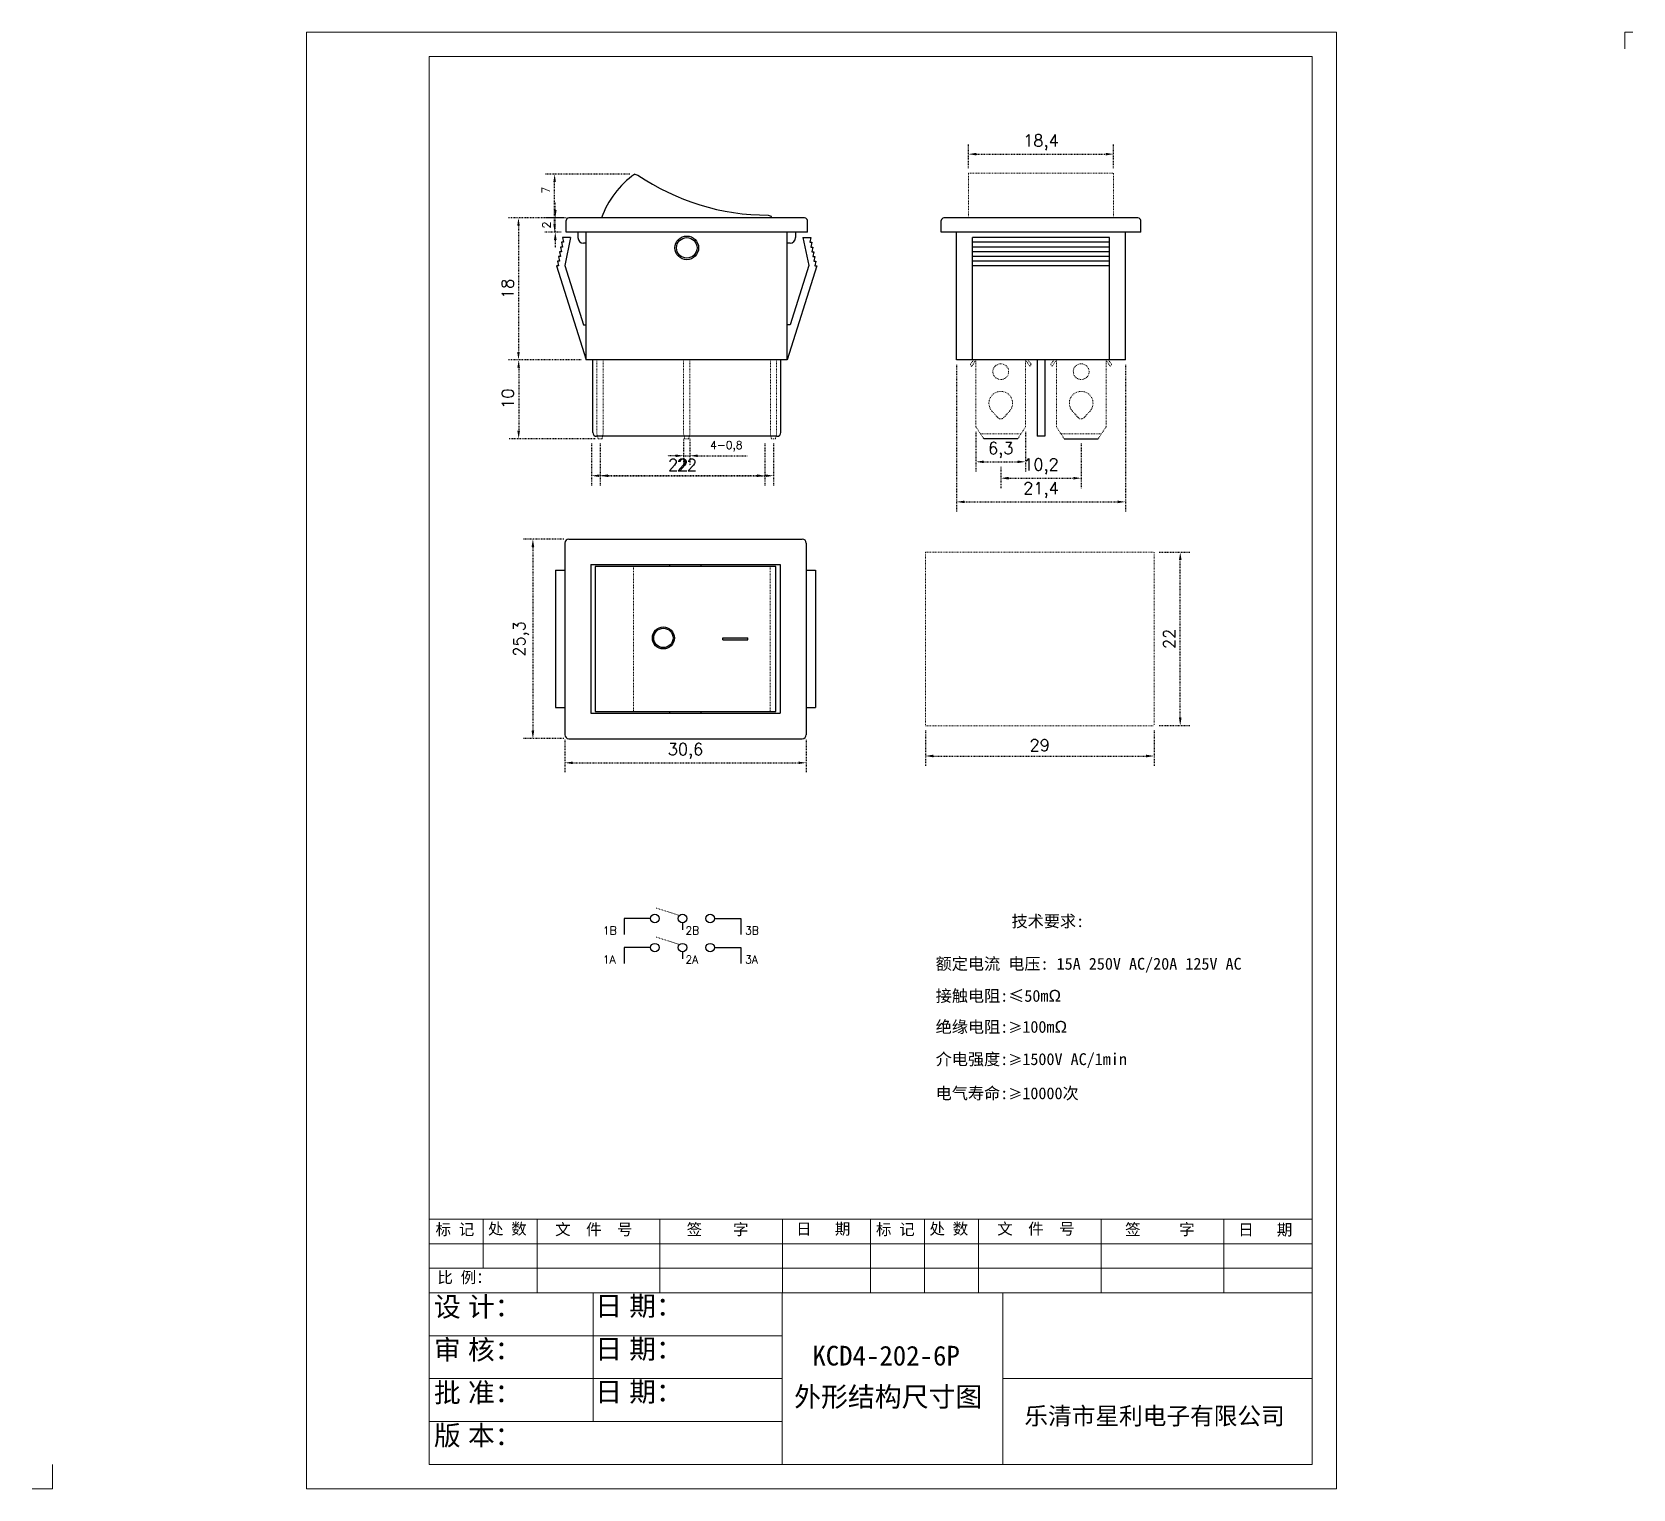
# Model space of a CAD drawing. Header units: millimetres. Extents: x 607 to 1596, y 351 to 796.
# Drawn here: x 1100.8 to 1303.8, y 611.4 to 796.2 of the extents above; entities that cross this region are included whole.
import ezdxf

# ---------------------------------------------------------------- set-up
doc = ezdxf.new("R2010")
doc.units = ezdxf.units.MM
doc.header["$LTSCALE"] = 0.001
doc.linetypes.add('ACAD_ISO07W100', pattern=[3, 0, -3])
doc.styles.get("Standard").update_dxf_attribs({"font": 'txt', "bigfont": 'gbcbig.shx'})
doc.dimstyles.new('ISO-25', dxfattribs={"dimtxt": 2.5, "dimasz": 2.5, "dimexe": 1.25, "dimexo": 0.625, "dimtad": 1, "dimtxsty": 'Standard', "dimcen": 2.5, "dimadec": 0, "dimazin": 0, "dimtfac": 1, "dimtmove": 0, "dimatfit": 3, "dimfxl": 0, "dimarcsym": 0})

# ---------------------------------------------------------------- blocks, each defined once
blk = doc.blocks.new('*D34')
at = {"color": 0, "linetype": 'ACAD_ISO07W100', "lineweight": -2, "ltscale": 0.13}
for p, q in [((1214.08, 707.58), (1214.08, 703.11)), ((1243.08, 707.58), (1243.08, 703.11)), ((1215.08, 704.36), (1242.08, 704.36))]:
    blk.add_line(p, q, dxfattribs=at)
at = {"color": 0, "linetype": 'ACAD_ISO07W100', "lineweight": 13, "ltscale": 0.13}
for points in [[(1215.08, 704.53), (1215.08, 704.19), (1214.08, 704.36)], [(1242.08, 704.53), (1242.08, 704.19), (1243.08, 704.36)]]:
    blk.add_solid(points, dxfattribs=at)
at = {"layer": 'Defpoints', "color": 0, "linetype": 'ACAD_ISO07W100', "lineweight": 13, "ltscale": 0.13}
for p in [(1214.08, 708.21), (1243.08, 708.21), (1243.08, 704.36)]:
    blk.add_point(p, dxfattribs=at)
at = {"color": 0, "linetype": 'ACAD_ISO07W100', "lineweight": 13, "ltscale": 0.13, "insert": (1228.58, 705.74), "char_height": 1.5, "attachment_point": 5}
blk.add_mtext('29', dxfattribs=at)
blk = doc.blocks.new('*D35')
at = {"color": 0, "linetype": 'ACAD_ISO07W100', "lineweight": -2, "ltscale": 0.13}
for p, q in [((1243.71, 730.21), (1247.65, 730.21)), ((1246.4, 709.21), (1246.4, 729.21)), ((1243.71, 708.21), (1247.65, 708.21))]:
    blk.add_line(p, q, dxfattribs=at)
at = {"color": 0, "linetype": 'ACAD_ISO07W100', "lineweight": 13, "ltscale": 0.13}
for points in [[(1246.24, 729.21), (1246.57, 729.21), (1246.4, 730.21)], [(1246.24, 709.21), (1246.57, 709.21), (1246.4, 708.21)]]:
    blk.add_solid(points, dxfattribs=at)
at = {"layer": 'Defpoints', "color": 0, "linetype": 'ACAD_ISO07W100', "lineweight": 13, "ltscale": 0.13}
for p in [(1243.08, 730.21), (1246.4, 730.21), (1243.08, 708.21)]:
    blk.add_point(p, dxfattribs=at)
at = {"color": 0, "linetype": 'ACAD_ISO07W100', "lineweight": 13, "ltscale": 0.13, "insert": (1245.03, 719.21), "char_height": 1.5, "attachment_point": 5, "rotation": 90}
blk.add_mtext('22', dxfattribs=at)
blk = doc.blocks.new('*D36')
at = {"color": 0, "linetype": 'ACAD_ISO07W100', "lineweight": -2, "ltscale": 0.13}
for p, q in [((1168.23, 731.86), (1163.05, 731.86)), ((1164.3, 730.86), (1164.3, 707.56)), ((1168.23, 706.56), (1163.05, 706.56))]:
    blk.add_line(p, q, dxfattribs=at)
at = {"color": 0, "linetype": 'ACAD_ISO07W100', "lineweight": 13, "ltscale": 0.13}
for points in [[(1164.13, 730.86), (1164.47, 730.86), (1164.3, 731.86)], [(1164.13, 707.56), (1164.47, 707.56), (1164.3, 706.56)]]:
    blk.add_solid(points, dxfattribs=at)
at = {"layer": 'Defpoints', "color": 0, "linetype": 'ACAD_ISO07W100', "lineweight": 13, "ltscale": 0.13}
for p in [(1168.86, 731.86), (1164.3, 706.56), (1168.86, 706.56)]:
    blk.add_point(p, dxfattribs=at)
at = {"color": 0, "linetype": 'ACAD_ISO07W100', "lineweight": 13, "ltscale": 0.13, "insert": (1162.8, 719.21), "char_height": 1.5, "attachment_point": 5, "rotation": 90}
blk.add_mtext('25,3', dxfattribs=at)
blk = doc.blocks.new('*D37')
at = {"color": 0, "linetype": 'ACAD_ISO07W100', "lineweight": -2, "ltscale": 0.13}
for p, q in [((1168.36, 706.43), (1168.36, 702.25)), ((1198.96, 706.43), (1198.96, 702.25)), ((1169.36, 703.5), (1197.96, 703.5))]:
    blk.add_line(p, q, dxfattribs=at)
at = {"color": 0, "linetype": 'ACAD_ISO07W100', "lineweight": 13, "ltscale": 0.13}
for points in [[(1169.36, 703.66), (1169.36, 703.33), (1168.36, 703.5)], [(1197.96, 703.66), (1197.96, 703.33), (1198.96, 703.5)]]:
    blk.add_solid(points, dxfattribs=at)
at = {"layer": 'Defpoints', "color": 0, "linetype": 'ACAD_ISO07W100', "lineweight": 13, "ltscale": 0.13}
for p in [(1168.36, 707.06), (1198.96, 707.06), (1198.96, 703.5)]:
    blk.add_point(p, dxfattribs=at)
at = {"color": 0, "linetype": 'ACAD_ISO07W100', "lineweight": 13, "ltscale": 0.13, "insert": (1183.66, 705), "char_height": 1.5, "attachment_point": 5}
blk.add_mtext('30,6', dxfattribs=at)
blk = doc.blocks.new('*D38')
at = {"color": 0, "linetype": 'ACAD_ISO07W100', "lineweight": -2, "ltscale": 0.13}
for p, q in [((1168.24, 772.6), (1161.22, 772.6)), ((1162.47, 771.6), (1162.47, 755.6)), ((1170.44, 754.6), (1161.22, 754.6))]:
    blk.add_line(p, q, dxfattribs=at)
at = {"color": 0, "linetype": 'ACAD_ISO07W100', "lineweight": 13, "ltscale": 0.13}
for points in [[(1162.31, 771.6), (1162.64, 771.6), (1162.47, 772.6)], [(1162.31, 755.6), (1162.64, 755.6), (1162.47, 754.6)]]:
    blk.add_solid(points, dxfattribs=at)
at = {"layer": 'Defpoints', "color": 0, "linetype": 'ACAD_ISO07W100', "lineweight": 13, "ltscale": 0.13}
for p in [(1168.87, 772.6), (1162.47, 754.6), (1171.07, 754.6)]:
    blk.add_point(p, dxfattribs=at)
at = {"color": 0, "linetype": 'ACAD_ISO07W100', "lineweight": 13, "ltscale": 0.13, "insert": (1161.1, 763.6), "char_height": 1.5, "attachment_point": 5, "rotation": 90}
blk.add_mtext('18', dxfattribs=at)
blk = doc.blocks.new('*D39')
at = {"color": 0, "linetype": 'ACAD_ISO07W100', "lineweight": -2, "ltscale": 0.13}
for p, q in [((1170.44, 754.6), (1161.25, 754.6)), ((1162.5, 753.6), (1162.5, 745.6)), ((1172.19, 744.6), (1161.25, 744.6))]:
    blk.add_line(p, q, dxfattribs=at)
at = {"color": 0, "linetype": 'ACAD_ISO07W100', "lineweight": 13, "ltscale": 0.13}
for points in [[(1162.33, 753.6), (1162.66, 753.6), (1162.5, 754.6)], [(1162.33, 745.6), (1162.66, 745.6), (1162.5, 744.6)]]:
    blk.add_solid(points, dxfattribs=at)
at = {"layer": 'Defpoints', "color": 0, "linetype": 'ACAD_ISO07W100', "lineweight": 13, "ltscale": 0.13}
for p in [(1171.07, 754.6), (1162.5, 744.6), (1172.82, 744.6)]:
    blk.add_point(p, dxfattribs=at)
at = {"color": 0, "linetype": 'ACAD_ISO07W100', "lineweight": 13, "ltscale": 0.13, "insert": (1161.12, 749.68), "char_height": 1.5, "attachment_point": 5, "rotation": 90}
blk.add_mtext('10', dxfattribs=at)
blk = doc.blocks.new('*D40')
at = {"color": 0, "linetype": 'ACAD_ISO07W100', "lineweight": -2, "ltscale": 0.13}
for p, q in [((1167.14, 773.6), (1167.14, 774.6)), ((1168.52, 772.6), (1165.89, 772.6)), ((1167.14, 770.8), (1167.14, 772.6)), ((1167.89, 770.8), (1165.89, 770.8)), ((1167.14, 769.8), (1167.14, 768.8))]:
    blk.add_line(p, q, dxfattribs=at)
at = {"color": 0, "linetype": 'ACAD_ISO07W100', "lineweight": 13, "ltscale": 0.13}
for points in [[(1166.97, 773.6), (1167.31, 773.6), (1167.14, 772.6)], [(1166.97, 769.8), (1167.31, 769.8), (1167.14, 770.8)]]:
    blk.add_solid(points, dxfattribs=at)
at = {"layer": 'Defpoints', "color": 0, "linetype": 'ACAD_ISO07W100', "lineweight": 13, "ltscale": 0.13}
for p in [(1167.14, 772.6), (1169.15, 772.6), (1168.52, 770.8)]:
    blk.add_point(p, dxfattribs=at)
at = {"color": 0, "linetype": 'ACAD_ISO07W100', "lineweight": 13, "ltscale": 0.13, "insert": (1166.02, 771.7), "char_height": 1.5, "attachment_point": 5, "rotation": 90}
blk.add_mtext('{\\H0.66667x;2}', dxfattribs=at)
blk = doc.blocks.new('*D41')
at = {"color": 0, "linetype": 'ACAD_ISO07W100', "lineweight": -2, "ltscale": 0.13}
for p, q in [((1176.59, 778.15), (1165.81, 778.15)), ((1167.06, 771.8), (1167.06, 777.15)), ((1167.89, 770.8), (1165.81, 770.8))]:
    blk.add_line(p, q, dxfattribs=at)
at = {"color": 0, "linetype": 'ACAD_ISO07W100', "lineweight": 13, "ltscale": 0.13}
for points in [[(1166.89, 777.15), (1167.22, 777.15), (1167.06, 778.15)], [(1166.89, 771.8), (1167.22, 771.8), (1167.06, 770.8)]]:
    blk.add_solid(points, dxfattribs=at)
at = {"layer": 'Defpoints', "color": 0, "linetype": 'ACAD_ISO07W100', "lineweight": 13, "ltscale": 0.13}
for p in [(1167.06, 778.15), (1177.21, 778.15), (1168.52, 770.8)]:
    blk.add_point(p, dxfattribs=at)
at = {"color": 0, "linetype": 'ACAD_ISO07W100', "lineweight": 13, "ltscale": 0.13, "insert": (1165.93, 776.1), "char_height": 1.5, "attachment_point": 5, "rotation": 90}
blk.add_mtext('{\\H0.66667x;7}', dxfattribs=at)
blk = doc.blocks.new('*D42')
at = {"color": 0, "linetype": 'ACAD_ISO07W100', "lineweight": -2, "ltscale": 0.13}
for p, q in [((1172.82, 743.98), (1172.82, 738.65)), ((1194.82, 743.98), (1194.82, 738.65)), ((1173.82, 739.9), (1193.82, 739.9))]:
    blk.add_line(p, q, dxfattribs=at)
at = {"color": 0, "linetype": 'ACAD_ISO07W100', "lineweight": 13, "ltscale": 0.13}
for points in [[(1173.82, 740.07), (1173.82, 739.74), (1172.82, 739.9)], [(1193.82, 740.07), (1193.82, 739.74), (1194.82, 739.9)]]:
    blk.add_solid(points, dxfattribs=at)
at = {"layer": 'Defpoints', "color": 0, "linetype": 'ACAD_ISO07W100', "lineweight": 13, "ltscale": 0.13}
for p in [(1172.82, 744.6), (1194.82, 744.6), (1194.82, 739.9)]:
    blk.add_point(p, dxfattribs=at)
at = {"color": 0, "linetype": 'ACAD_ISO07W100', "lineweight": 13, "ltscale": 0.13, "insert": (1183.82, 741.28), "char_height": 1.5, "attachment_point": 5}
blk.add_mtext('22', dxfattribs=at)
blk = doc.blocks.new('*D43')
at = {"color": 0, "linetype": 'ACAD_ISO07W100', "lineweight": -2, "ltscale": 0.13}
for p, q in [((1183.42, 744.58), (1183.42, 741.18)), ((1184.22, 744.58), (1184.22, 741.18)), ((1182.42, 742.43), (1181.42, 742.43)), ((1183.42, 742.43), (1184.22, 742.43)), ((1185.22, 742.43), (1191.47, 742.43))]:
    blk.add_line(p, q, dxfattribs=at)
at = {"color": 0, "linetype": 'ACAD_ISO07W100', "lineweight": 13, "ltscale": 0.13}
for points in [[(1182.42, 742.6), (1182.42, 742.27), (1183.42, 742.43)], [(1185.22, 742.6), (1185.22, 742.27), (1184.22, 742.43)]]:
    blk.add_solid(points, dxfattribs=at)
at = {"layer": 'Defpoints', "color": 0, "linetype": 'ACAD_ISO07W100', "lineweight": 13, "ltscale": 0.13}
for p in [(1183.42, 745.2), (1184.22, 745.2), (1184.22, 742.43)]:
    blk.add_point(p, dxfattribs=at)
at = {"color": 0, "linetype": 'ACAD_ISO07W100', "lineweight": 13, "ltscale": 0.13, "insert": (1188.84, 743.64), "char_height": 1.5, "attachment_point": 5}
blk.add_mtext('{\\H0.66667x;4-0,8}', dxfattribs=at)
blk = doc.blocks.new('*D30')
at = {"color": 0, "linetype": 'ACAD_ISO07W100', "lineweight": -2, "ltscale": 0.13}
for p, q in [((1219.54, 778.91), (1219.54, 781.93)), ((1237.94, 778.91), (1237.94, 781.93)), ((1220.54, 780.68), (1236.94, 780.68))]:
    blk.add_line(p, q, dxfattribs=at)
at = {"color": 0, "linetype": 'ACAD_ISO07W100', "lineweight": 13, "ltscale": 0.13}
for points in [[(1220.54, 780.85), (1220.54, 780.52), (1219.54, 780.68)], [(1236.94, 780.85), (1236.94, 780.52), (1237.94, 780.68)]]:
    blk.add_solid(points, dxfattribs=at)
at = {"layer": 'Defpoints', "color": 0, "linetype": 'ACAD_ISO07W100', "lineweight": 13, "ltscale": 0.13}
for p in [(1237.94, 780.68), (1219.54, 778.29), (1237.94, 778.29)]:
    blk.add_point(p, dxfattribs=at)
at = {"color": 0, "linetype": 'ACAD_ISO07W100', "lineweight": 13, "ltscale": 0.13, "insert": (1228.74, 782.18), "char_height": 1.5, "attachment_point": 5}
blk.add_mtext('18,4', dxfattribs=at)
blk = doc.blocks.new('*D31')
at = {"color": 0, "linetype": 'ACAD_ISO07W100', "lineweight": -2, "ltscale": 0.13}
for p, q in [((1220.49, 745.48), (1220.49, 740.42)), ((1226.79, 745.48), (1226.79, 740.42)), ((1221.49, 741.67), (1225.79, 741.67))]:
    blk.add_line(p, q, dxfattribs=at)
at = {"color": 0, "linetype": 'ACAD_ISO07W100', "lineweight": 13, "ltscale": 0.13}
for points in [[(1221.49, 741.83), (1221.49, 741.5), (1220.49, 741.67)], [(1225.79, 741.83), (1225.79, 741.5), (1226.79, 741.67)]]:
    blk.add_solid(points, dxfattribs=at)
at = {"layer": 'Defpoints', "color": 0, "linetype": 'ACAD_ISO07W100', "lineweight": 13, "ltscale": 0.13}
for p in [(1220.49, 746.1), (1226.79, 746.1), (1226.79, 741.67)]:
    blk.add_point(p, dxfattribs=at)
at = {"color": 0, "linetype": 'ACAD_ISO07W100', "lineweight": 13, "ltscale": 0.13, "insert": (1223.64, 743.17), "char_height": 1.5, "attachment_point": 5}
blk.add_mtext('6,3', dxfattribs=at)
blk = doc.blocks.new('*D32')
at = {"color": 0, "linetype": 'ACAD_ISO07W100', "lineweight": -2, "ltscale": 0.13}
for p, q in [((1233.84, 743.98), (1233.84, 738.34)), ((1223.64, 741.04), (1223.64, 738.34)), ((1224.64, 739.59), (1232.84, 739.59))]:
    blk.add_line(p, q, dxfattribs=at)
at = {"color": 0, "linetype": 'ACAD_ISO07W100', "lineweight": 13, "ltscale": 0.13}
for points in [[(1224.64, 739.76), (1224.64, 739.42), (1223.64, 739.59)], [(1232.84, 739.76), (1232.84, 739.42), (1233.84, 739.59)]]:
    blk.add_solid(points, dxfattribs=at)
at = {"layer": 'Defpoints', "color": 0, "linetype": 'ACAD_ISO07W100', "lineweight": 13, "ltscale": 0.13}
for p in [(1233.84, 744.6), (1223.64, 741.67), (1233.84, 739.59)]:
    blk.add_point(p, dxfattribs=at)
at = {"color": 0, "linetype": 'ACAD_ISO07W100', "lineweight": 13, "ltscale": 0.13, "insert": (1228.74, 741.09), "char_height": 1.5, "attachment_point": 5}
blk.add_mtext('10,2', dxfattribs=at)
blk = doc.blocks.new('*D33')
at = {"color": 0, "linetype": 'ACAD_ISO07W100', "lineweight": -2, "ltscale": 0.13}
for p, q in [((1218.04, 753.98), (1218.04, 735.34)), ((1239.44, 753.98), (1239.44, 735.34)), ((1219.04, 736.59), (1238.44, 736.59))]:
    blk.add_line(p, q, dxfattribs=at)
at = {"color": 0, "linetype": 'ACAD_ISO07W100', "lineweight": 13, "ltscale": 0.13}
for points in [[(1219.04, 736.75), (1219.04, 736.42), (1218.04, 736.59)], [(1238.44, 736.75), (1238.44, 736.42), (1239.44, 736.59)]]:
    blk.add_solid(points, dxfattribs=at)
at = {"layer": 'Defpoints', "color": 0, "linetype": 'ACAD_ISO07W100', "lineweight": 13, "ltscale": 0.13}
for p in [(1218.04, 754.6), (1239.44, 754.6), (1239.44, 736.59)]:
    blk.add_point(p, dxfattribs=at)
at = {"color": 0, "linetype": 'ACAD_ISO07W100', "lineweight": 13, "ltscale": 0.13, "insert": (1228.74, 738.09), "char_height": 1.5, "attachment_point": 5}
blk.add_mtext('21,4', dxfattribs=at)
blk = doc.blocks.new('*D58')
at = {"color": 0, "linetype": 'ACAD_ISO07W100', "lineweight": -2, "ltscale": 0.13}
for p, q in [((1171.73, 743.98), (1171.73, 738.65)), ((1193.73, 743.98), (1193.73, 738.65)), ((1192.73, 739.9), (1172.73, 739.9))]:
    blk.add_line(p, q, dxfattribs=at)
at = {"color": 0, "linetype": 'ACAD_ISO07W100', "lineweight": 13, "ltscale": 0.13}
for points in [[(1172.73, 740.07), (1172.73, 739.74), (1171.73, 739.9)], [(1192.73, 740.07), (1192.73, 739.74), (1193.73, 739.9)]]:
    blk.add_solid(points, dxfattribs=at)
at = {"layer": 'Defpoints', "color": 0, "linetype": 'ACAD_ISO07W100', "lineweight": 13, "ltscale": 0.13}
for p in [(1171.73, 744.6), (1193.73, 744.6), (1171.73, 739.9)]:
    blk.add_point(p, dxfattribs=at)
at = {"color": 0, "linetype": 'ACAD_ISO07W100', "lineweight": 13, "ltscale": 0.13, "insert": (1182.73, 741.28), "char_height": 1.5, "attachment_point": 5}
blk.add_mtext('22', dxfattribs=at)

msp = doc.modelspace()

# ---------------------------------------------------------------- hatches: boundary and pattern name
at = {"linetype": 'ACAD_ISO07W100', "lineweight": 13, "ltscale": 0.13}
h = msp.add_hatch(color=7, dxfattribs=at)
h.paths.add_polyline_path([(1182.2458, 719.3295, 1), (1179.455, 719.3295, 1)])
h.paths.add_polyline_path([(1182.0782, 719.3295, -1), (1179.6226, 719.3295, -1)], flags=16)
h.paths.add_polyline_path([(1191.5718, 719.3295), (1188.3749, 719.3295), (1188.3749, 719.0752), (1191.5718, 719.0752)])

# ---------------------------------------------------------------- linework, layer by layer
at = {"linetype": 'ByBlock', "lineweight": 15}
for p, q in [((1135.6, 796.1699), (1135.6, 611.4121)), ((1266.2368, 796.1699), (1135.6, 796.1699)), ((1266.2368, 611.4121), (1266.2368, 796.1699)), ((1302.7947, 796.1699), (1302.7947, 794.0587)), ((1303.824, 796.1699), (1302.7947, 796.1699)), ((1151.152, 793.0595), (1151.152, 614.5225)), ((1263.1264, 793.0595), (1151.152, 793.0595)), ((1263.1264, 614.5225), (1263.1264, 793.0595)), ((1151.152, 645.6265), (1263.1264, 645.6265)), ((1157.9948, 645.6265), (1157.9948, 639.4057)), ((1164.8377, 645.6265), (1164.8377, 636.2953)), ((1180.3897, 645.6265), (1180.3897, 636.2953)), ((1195.9417, 645.6265), (1195.9417, 636.2953)), ((1207.1392, 645.6265), (1207.1392, 636.2953)), ((1213.982, 645.6265), (1213.982, 636.2953)), ((1220.8249, 645.6265), (1220.8249, 636.2953)), ((1236.3769, 645.6265), (1236.3769, 636.2953)), ((1251.9289, 645.6265), (1251.9289, 636.2953)), ((1151.152, 642.5161), (1263.1264, 642.5161)), ((1151.152, 639.4057), (1263.1264, 639.4057)), ((1151.152, 636.2953), (1263.1264, 636.2953)), ((1171.9271, 636.2953), (1171.9271, 619.9657)), ((1195.9147, 636.2953), (1195.9147, 614.5225)), ((1223.9083, 636.2953), (1223.9083, 614.5225)), ((1151.152, 630.8521), (1195.9147, 630.8521)), ((1151.152, 625.4089), (1195.9147, 625.4089)), ((1223.9083, 625.4089), (1263.1264, 625.4089)), ((1151.152, 619.9657), (1195.9147, 619.9657)), ((1103.3919, 611.4121), (1103.3919, 614.5066)), ((1151.152, 614.5225), (1263.1264, 614.5225)), ((1100.7763, 611.4121), (1103.3919, 611.4121)), ((1135.6, 611.4121), (1266.2368, 611.4121))]:
    msp.add_line(p, q, dxfattribs=at)
for p, q in [((1177.2116, 778.1541), (1177.5939, 778.0366)), ((1168.5164, 770.8011), (1168.5164, 772.2511)), ((1198.7664, 772.6011), (1168.8664, 772.6011)), ((1194.1517, 772.9478), (1194.534, 772.8303)), ((1199.1164, 770.8011), (1199.1164, 772.2511)), ((1216.0905, 770.8011), (1216.0905, 772.2511)), ((1241.0421, 772.6011), (1216.4405, 772.6011)), ((1241.3921, 770.8011), (1241.3921, 772.2511)), ((1168.0664, 770.1011), (1168.1914, 769.5011)), ((1169.0879, 770.1011), (1168.0664, 770.1011)), ((1169.0879, 770.1011), (1168.3486, 766.5527)), ((1199.1164, 770.8011), (1168.5164, 770.8011)), ((1170.0164, 770.8011), (1170.0164, 770.1011)), ((1171.0664, 754.6011), (1171.0664, 770.8011)), ((1196.5664, 754.6011), (1196.5664, 770.8011)), ((1197.6164, 770.8011), (1197.6164, 770.1011)), ((1198.5449, 770.1011), (1199.5664, 770.1011)), ((1198.5449, 770.1011), (1199.2842, 766.5527)), ((1199.5664, 770.1011), (1199.4414, 769.5011)), ((1218.0061, 770.8011), (1216.0905, 770.8011)), ((1241.3921, 770.8011), (1218.0061, 770.8011)), ((1218.0413, 754.6011), (1218.0413, 770.8011)), ((1220.0413, 754.6011), (1220.0413, 770.1011)), ((1237.4413, 770.1011), (1220.0413, 770.1011)), ((1237.4413, 754.6011), (1237.4413, 770.1011)), ((1239.4413, 754.6011), (1239.4413, 770.8011)), ((1167.5664, 767.7011), (1167.6914, 767.1011)), ((1167.8164, 767.7011), (1167.5664, 767.7011)), ((1167.6914, 768.3011), (1167.8164, 767.7011)), ((1167.9414, 768.3011), (1167.6914, 768.3011)), ((1167.8164, 768.9011), (1167.9414, 768.3011)), ((1168.0664, 768.9011), (1167.8164, 768.9011)), ((1167.9414, 769.5011), (1168.0664, 768.9011)), ((1168.1914, 769.5011), (1167.9414, 769.5011)), ((1171.0664, 769.4011), (1170.7164, 769.4011)), ((1196.9164, 769.4011), (1196.5664, 769.4011)), ((1199.4414, 769.5011), (1199.6914, 769.5011)), ((1199.6914, 769.5011), (1199.5664, 768.9011)), ((1199.5664, 768.9011), (1199.8164, 768.9011)), ((1199.8164, 768.9011), (1199.6914, 768.3011)), ((1199.6914, 768.3011), (1199.9414, 768.3011)), ((1199.9414, 768.3011), (1199.8164, 767.7011)), ((1199.8164, 767.7011), (1200.0664, 767.7011)), ((1200.0664, 767.7011), (1199.9414, 767.1011)), ((1237.4413, 769.5011), (1220.0413, 769.5011)), ((1237.4413, 768.9011), (1220.0413, 768.9011)), ((1237.4413, 768.3011), (1220.0413, 768.3011)), ((1237.4413, 767.7011), (1220.0413, 767.7011)), ((1167.5664, 766.5011), (1167.3164, 766.5011)), ((1167.3164, 766.5011), (1171.0664, 754.6011)), ((1167.4414, 767.1011), (1167.5664, 766.5011)), ((1167.6914, 767.1011), (1167.4414, 767.1011)), ((1168.3486, 766.5527), (1170.7164, 759.0389)), ((1200.3164, 766.5011), (1196.5664, 754.6011)), ((1199.2842, 766.5527), (1196.9164, 759.0389)), ((1199.9414, 767.1011), (1200.1914, 767.1011)), ((1200.1914, 767.1011), (1200.0664, 766.5011)), ((1200.0664, 766.5011), (1200.3164, 766.5011)), ((1237.4413, 767.1011), (1220.0413, 767.1011)), ((1237.4413, 766.5011), (1220.0413, 766.5011)), ((1170.7164, 759.0389), (1171.0664, 759.0389)), ((1196.9164, 759.0389), (1196.5664, 759.0389)), ((1196.5664, 754.6011), (1171.0664, 754.6011)), ((1171.8864, 745.4011), (1171.8864, 754.6011)), ((1195.7464, 745.4011), (1195.7464, 754.6011)), ((1239.4413, 754.6011), (1218.0413, 754.6011)), ((1228.2413, 754.6011), (1228.2413, 744.9011)), ((1229.2413, 754.6011), (1229.2413, 744.9011)), ((1195.2464, 744.9011), (1172.3864, 744.9011)), ((1225.7913, 744.6011), (1221.4913, 744.6011)), ((1229.2413, 744.9011), (1228.2413, 744.9011)), ((1231.6913, 744.6011), (1235.9913, 744.6011)), ((1168.3598, 731.3578), (1168.3598, 707.0578)), ((1168.8598, 731.8578), (1198.4598, 731.8578)), ((1198.9598, 731.3578), (1198.9598, 707.0578)), ((1167.1598, 727.9078), (1167.1598, 710.5078)), ((1167.1598, 727.9078), (1168.3598, 727.9078)), ((1171.6598, 728.6428), (1195.6598, 728.6428)), ((1171.6598, 728.6428), (1171.6598, 709.7728)), ((1172.2098, 728.4078), (1172.2098, 710.0078)), ((1195.1098, 728.4078), (1172.2098, 728.4078)), ((1185.6598, 728.6078), (1181.6598, 728.6078)), ((1181.6598, 728.4078), (1181.6598, 728.6078)), ((1182.3598, 728.6078), (1182.3598, 728.6428)), ((1184.9598, 728.6078), (1184.9598, 728.6428)), ((1185.6598, 728.4078), (1185.6598, 728.6078)), ((1195.1098, 710.0078), (1195.1098, 728.4078)), ((1195.6598, 728.6428), (1195.6598, 709.7728)), ((1198.9598, 727.9078), (1200.1598, 727.9078)), ((1200.1598, 727.9078), (1200.1598, 710.5078)), ((1188.3749, 719.0752), (1188.3749, 719.3295)), ((1188.3749, 719.3295), (1191.5718, 719.3295)), ((1188.3749, 719.0752), (1191.5718, 719.0752)), ((1191.5718, 719.0752), (1191.5718, 719.3295)), ((1167.1598, 710.5078), (1168.3598, 710.5078)), ((1171.6598, 709.7728), (1195.6598, 709.7728)), ((1172.2098, 710.0078), (1195.1098, 710.0078)), ((1181.6598, 709.8078), (1181.6598, 710.0078)), ((1181.6598, 709.8078), (1185.6598, 709.8078)), ((1182.3598, 709.8078), (1182.3598, 709.7728)), ((1184.9598, 709.8078), (1184.9598, 709.7728)), ((1185.6598, 709.8078), (1185.6598, 710.0078)), ((1198.9598, 710.5078), (1200.1598, 710.5078)), ((1168.8598, 706.5578), (1198.4598, 706.5578)), ((1179.2167, 683.7475), (1175.874, 683.7475)), ((1175.874, 683.7475), (1175.874, 681.7363)), ((1183.2734, 683.2071), (1183.2734, 682.3217)), ((1187.3301, 683.7475), (1190.6728, 683.7475)), ((1190.6728, 683.7475), (1190.6728, 681.7363)), ((1179.2167, 680.0635), (1175.874, 680.0635)), ((1175.874, 680.0635), (1175.874, 678.0523)), ((1183.2734, 679.5231), (1183.2734, 678.6378)), ((1187.3301, 680.0635), (1190.6728, 680.0635)), ((1190.6728, 680.0635), (1190.6728, 678.0523))]:
    msp.add_line(p, q)
at = {"linetype": 'ACAD_ISO07W100', "lineweight": 13, "ltscale": 0.13}
for p, q in [((1219.5413, 772.6011), (1219.5413, 778.2891)), ((1219.5413, 778.2891), (1237.9413, 778.2891)), ((1237.9413, 772.6011), (1237.9413, 778.2891)), ((1172.4164, 754.6011), (1172.4164, 745.2011)), ((1173.2164, 754.6011), (1173.2164, 745.2011)), ((1183.4164, 754.6011), (1183.4164, 745.2011)), ((1184.2164, 754.6011), (1184.2164, 745.2011)), ((1194.4164, 754.6011), (1194.4164, 745.2011)), ((1195.2164, 754.6011), (1195.2164, 745.2011)), ((1219.7945, 754.0345), (1220.1839, 754.6011)), ((1219.9615, 753.7738), (1219.7945, 754.0345)), ((1220.4913, 754.6011), (1219.9615, 753.7738)), ((1220.4913, 754.6011), (1220.4913, 746.1011)), ((1226.7913, 754.6011), (1226.7913, 746.1011)), ((1226.7913, 754.6011), (1227.3211, 753.7738)), ((1227.488, 754.0345), (1227.0987, 754.6011)), ((1227.3211, 753.7738), (1227.488, 754.0345)), ((1229.9945, 754.0345), (1230.3839, 754.6011)), ((1230.1615, 753.7738), (1229.9945, 754.0345)), ((1230.6913, 754.6011), (1230.1615, 753.7738)), ((1230.6913, 754.6011), (1230.6913, 746.1011)), ((1236.9913, 754.6011), (1236.9913, 746.1011)), ((1236.9913, 754.6011), (1237.5211, 753.7738)), ((1237.688, 754.0345), (1237.2987, 754.6011)), ((1237.5211, 753.7738), (1237.688, 754.0345)), ((1222.5233, 748.1011), (1223.2686, 747.2678)), ((1224.7593, 748.1011), (1224.014, 747.2678)), ((1232.7233, 748.1011), (1233.4686, 747.2678)), ((1234.9593, 748.1011), (1234.214, 747.2678)), ((1172.5664, 744.6011), (1172.4164, 745.2011)), ((1173.0664, 744.6011), (1173.2164, 745.2011)), ((1183.5664, 744.6011), (1183.4164, 745.2011)), ((1184.0664, 744.6011), (1184.2164, 745.2011)), ((1194.5664, 744.6011), (1194.4164, 745.2011)), ((1195.0664, 744.6011), (1195.2164, 745.2011)), ((1220.4913, 746.1011), (1221.4913, 744.6011)), ((1221.0913, 745.2011), (1226.1913, 745.2011)), ((1225.7913, 744.6011), (1226.7913, 746.1011)), ((1231.6913, 744.6011), (1230.6913, 746.1011)), ((1236.3913, 745.2011), (1231.2913, 745.2011)), ((1236.9913, 746.1011), (1235.9913, 744.6011)), ((1173.0664, 744.6011), (1172.5664, 744.6011)), ((1184.0664, 744.6011), (1183.5664, 744.6011)), ((1194.5664, 744.6011), (1195.0664, 744.6011)), ((1214.0847, 730.2078), (1243.0847, 730.2078)), ((1214.0847, 730.2078), (1214.0847, 708.2078)), ((1243.0847, 730.2078), (1243.0847, 708.2078)), ((1177.055, 728.4078), (1177.055, 710.0078)), ((1194.3775, 728.4078), (1194.3775, 710.0078)), ((1214.0847, 708.2078), (1243.0847, 708.2078)), ((1182.8973, 684.1355), (1179.8947, 685.0977)), ((1182.8973, 680.4515), (1179.8947, 681.4138))]:
    msp.add_line(p, q, dxfattribs=at)
for centre, radius in [((1183.8164, 768.8011), 1.5), ((1183.8164, 768.8011), 1.3), ((1180.8504, 719.3295), 1.3954), ((1180.8504, 719.3295), 1.2278), ((1179.757, 683.7475), 0.5404), ((1183.2734, 683.7475), 0.5404), ((1186.7897, 683.7475), 0.5404), ((1179.757, 680.0635), 0.5404), ((1183.2734, 680.0635), 0.5404), ((1186.7897, 680.0635), 0.5404)]:
    msp.add_circle(centre, radius)
for centre in [(1223.6413, 753.1011), (1233.8413, 753.1011)]:
    msp.add_circle(centre, 1, dxfattribs=at)
for centre, radius, start, end in [((1183.8164, 768.8011), 11.45, 125.228536, 160.617214), ((1194.1576, 802.4492), 29.5014, 235.843539, 269.988431), ((1168.8664, 772.2511), 0.35, 90, 180), ((1183.8164, 768.8011), 11.45, 19.382786, 20.603435), ((1198.7664, 772.2511), 0.35, 0, 90), ((1216.4405, 772.2511), 0.35, 90, 180), ((1241.0421, 772.2511), 0.35, 0, 90), ((1170.7164, 770.1011), 0.7, 180, 270), ((1196.9164, 770.1011), 0.7, 270, 0), ((1172.3864, 745.4011), 0.5, 180, 270), ((1195.2464, 745.4011), 0.5, 270, 0), ((1168.8598, 731.3578), 0.5, 90, 180), ((1198.4598, 731.3578), 0.5, 0, 90), ((1168.8598, 707.0578), 0.5, 180, 270), ((1198.4598, 707.0578), 0.5, 270, 0)]:
    msp.add_arc(centre, radius, start, end)
for centre, radius, start, end in [((1223.6413, 749.1011), 1.5, 318.189685, 221.810315), ((1233.8413, 749.1011), 1.5, 318.189685, 221.810315), ((1223.6413, 747.6011), 0.5, 221.810315, 318.189685), ((1233.8413, 747.6011), 0.5, 221.810315, 318.189685)]:
    msp.add_arc(centre, radius, start, end, dxfattribs=at)

# ---------------------------------------------------------------- texts
at = {"color": 1, "attachment_point": 1}
for s, insert, char_height, width in [('{\\f新宋体|b0|i0|c134|p49;\\C256;技术要求:}', (1225.0166, 684.164), 1.5, 10.841755), ('{\\fNSimSun|b0|i0|c134|p49;\\C256;额定电流 电压: 15A 250V AC/20A 125V AC}', (1215.3845, 678.7649), 1.5, 41.999297), ('{\\f新宋体|b0|i0|c134|p49;\\C256;接触电阻:\\f新宋体|b0|i0|c0|p49;≤50m\\fISOCPEUR|b0|i0|c134|p34;Ω}', (1215.3845, 674.698), 1.5, 41.999297), ('{\\f新宋体|b0|i0|c134|p49;\\C256;绝缘电阻:\\f新宋体|b0|i0|c0|p49;\\H0.875x;≥\\f新宋体|b0|i0|c134|p49;\\H1.143x;100\\f新宋体|b0|i0|c0|p49;m\\fISOCPEUR|b0|i0|c134|p34;Ω}', (1215.3845, 670.7649), 1.5, 41.999297), ('{\\f新宋体|b0|i0|c134|p49;\\C256;介电强度:\\f新宋体|b0|i0|c0|p49;\\H0.875x;≥\\f新宋体|b0|i0|c134|p49;\\H1.143x;1500V AC/1min}', (1215.3845, 666.6679), 1.5, 41.999297), ('{\\f新宋体|b0|i0|c134|p49;\\C256;电气寿命:\\f新宋体|b0|i0|c0|p49;\\H0.875x;≥\\f新宋体|b0|i0|c134|p49;\\H1.143x;10000次}', (1215.3845, 662.3413), 1.5, 41.999297), ('{\\fNSimSun|b0|i0|c134|p49;\\C256;KCD4-202-6P}', (1199.7429, 629.5657), 2.5, 15.045069), ('{\\f新宋体|b0|i0|c134|p49;\\C256;外形结构尺寸图}', (1197.436, 624.3574), 2.5, 24.436854), ('{\\f新宋体|b0|i0|c134|p49;\\C256;乐清市星利电子有限公司}', (1226.6394, 621.7714), 2.2, 37.859848)]:
    msp.add_mtext(s, dxfattribs=dict(at, insert=insert, char_height=char_height, width=width))
at = {"linetype": 'ACAD_ISO07W100', "lineweight": 13, "ltscale": 0.13, "char_height": 1, "width": 1.590619, "attachment_point": 1}
for s, insert in [('1B', (1173.1749, 682.7323)), ('2B', (1183.6345, 682.7323)), ('3B', (1191.2043, 682.7323)), ('1A', (1173.1749, 679.0484)), ('2A', (1183.6345, 679.0484)), ('3A', (1191.2043, 679.0484))]:
    msp.add_mtext(s, dxfattribs=dict(at, insert=insert))
at = {"linetype": 'ByBlock', "lineweight": 15, "attachment_point": 1}
for s, insert, char_height in [('{\\fNSimSun|b0|i0|c134|p49;标 记}', (1151.9594, 645.0529), 1.44), ('{\\fNSimSun|b0|i0|c134|p49;处 数}', (1158.6061, 645.1252), 1.44), ('{\\fNSimSun|b0|i0|c134|p49;文  件  号}', (1167.1283, 645.0529), 1.44), ('{\\fNSimSun|b0|i0|c134|p49;签    字}', (1183.7902, 645.0529), 1.44), ('{\\fNSimSun|b0|i0|c134|p49;日   期}', (1197.6928, 645.1214), 1.44), ('{\\fNSimSun|b0|i0|c134|p49;标 记}', (1207.8196, 645.0529), 1.44), ('{\\fNSimSun|b0|i0|c134|p49;处 数}', (1214.6039, 645.1252), 1.44), ('{\\fNSimSun|b0|i0|c134|p49;文  件  号}', (1223.1946, 645.1222), 1.44), ('{\\fNSimSun|b0|i0|c134|p49;签     字}', (1239.4083, 645.0529), 1.44), ('{\\fNSimSun|b0|i0|c134|p49;日   期}', (1253.7535, 645.0088), 1.44), ('{\\fNSimSun|b0|i0|c134|p49;比 例：}', (1152.1945, 638.9644), 1.44), ('{\\f\uffd0ￂￋￎￌﾣﾤ|b0|i0|c134|p49;设 计：}', (1151.7529, 635.7711), 2.48832), ('{\\f\uffd0ￂￋￎￌﾣﾤ|b0|i0|c134|p49;日 期：}', (1172.2082, 635.8677), 2.48832), ('{\\f\uffd0ￂￋￎￌﾣﾤ|b0|i0|c134|p49;审 核：}', (1151.7529, 630.3279), 2.48832), ('{\\f\uffd0ￂￋￎￌﾣﾤ|b0|i0|c134|p49;日 期：}', (1172.2082, 630.4245), 2.48832), ('{\\f\uffd0ￂￋￎￌﾣﾤ|b0|i0|c134|p49;批 准：}', (1151.7529, 624.8847), 2.48832), ('{\\f\uffd0ￂￋￎￌﾣﾤ|b0|i0|c134|p49;日 期：}', (1172.2082, 624.9813), 2.48832), ('{\\f\uffd0ￂￋￎￌﾣﾤ|b0|i0|c134|p49;版 本：}', (1151.7529, 619.4415), 2.48832)]:
    msp.add_mtext(s, dxfattribs=dict(at, insert=insert, char_height=char_height))

# ---------------------------------------------------------------- dimensions: what is measured, and where the dimension line sits
at = {"linetype": 'ACAD_ISO07W100', "lineweight": 13, "ltscale": 0.13}
for base, p1, p2, picture, middle in [((1237.9413, 780.6849), (1219.5413, 778.2891), (1237.9413, 778.2891), '*D30', (1228.7413, 782.1849)), ((1239.4413, 736.588), (1218.0413, 754.6011), (1239.4413, 754.6011), '*D33', (1228.7413, 738.088)), ((1226.7913, 741.6659), (1220.4913, 746.1011), (1226.7913, 746.1011), '*D31', (1223.6413, 743.1659)), ((1233.8413, 739.5911), (1223.6413, 741.6659), (1233.8413, 744.6011), '*D32', (1228.7413, 741.0911)), ((1198.9598, 703.497), (1168.3598, 707.0578), (1198.9598, 707.0578), '*D37', (1183.6598, 704.997)), ((1243.0847, 704.3604), (1214.0847, 708.2078), (1243.0847, 708.2078), '*D34', (1228.5847, 705.7354))]:
    dim = msp.add_linear_dim(base=base, p1=p1, p2=p2, dimstyle='ISO-25', override={"dimtxt": 1.5, "dimasz": 1, "dimdec": 3, "dimcen": 1, "dimtdec": 3}, dxfattribs=at)
    dim.commit()
    dim.dimension.update_dxf_attribs({"geometry": picture, "text_midpoint": middle})
for base, p2, text, picture, middle in [((1167.057, 778.1541), (1177.2116, 778.1541), '{\\H0.66667x;7}', '*D41', (1167.057, 776.095)), ((1167.1403, 772.6011), (1169.1466, 772.6011), '{\\H0.66667x;2}', '*D40', (1167.1403, 771.7011))]:
    dim = msp.add_linear_dim(base=base, p1=(1168.5164, 770.8011), p2=p2, angle=90, text=text, dimstyle='ISO-25', override={"dimtxt": 1.5, "dimasz": 1, "dimdec": 3, "dimcen": 1, "dimtdec": 3}, dxfattribs=at)
    dim.commit()
    dim.dimension.update_dxf_attribs({"geometry": picture, "text_midpoint": middle, "dimtype": 160})
for base, p1, p2, angle, picture, middle in [((1162.4719, 754.6011), (1168.8664, 772.6011), (1171.0664, 754.6011), 90, '*D38', (1162.4719, 763.6011)), ((1162.4964, 744.6011), (1171.0664, 754.6011), (1172.8164, 744.6011), 90, '*D39', (1162.4964, 749.6787)), ((1171.7304, 739.9025), (1193.7304, 744.6011), (1171.7304, 744.6011), 180, '*D58', (1182.7304, 739.9025))]:
    dim = msp.add_linear_dim(base=base, p1=p1, p2=p2, angle=angle, dimstyle='ISO-25', override={"dimtxt": 1.5, "dimasz": 1, "dimdec": 3, "dimcen": 1, "dimtdec": 3}, dxfattribs=at)
    dim.commit()
    dim.dimension.update_dxf_attribs({"geometry": picture, "text_midpoint": middle, "dimtype": 160})
dim = msp.add_linear_dim(base=(1184.2164, 742.432), p1=(1183.4164, 745.2011), p2=(1184.2164, 745.2011), text='{\\H0.66667x;4-<>}', dimstyle='ISO-25', override={"dimtxt": 1.5, "dimasz": 1, "dimdec": 3, "dimcen": 1, "dimtdec": 3}, dxfattribs=at)
dim.commit()
dim.dimension.update_dxf_attribs({"geometry": '*D43', "text_midpoint": (1188.8414, 743.6403)})
dim = msp.add_linear_dim(base=(1194.8164, 739.9025), p1=(1172.8164, 744.6011), p2=(1194.8164, 744.6011), dimstyle='ISO-25', override={"dimtxt": 1.5, "dimasz": 1, "dimdec": 3, "dimcen": 1, "dimtdec": 3}, dxfattribs=at)
dim.commit()
dim.dimension.update_dxf_attribs({"geometry": '*D42', "text_midpoint": (1183.8164, 739.9025), "dimtype": 160})
for base, p1, p2, picture, middle in [((1164.3009, 706.5578), (1168.8598, 731.8578), (1168.8598, 706.5578), '*D36', (1162.8009, 719.2078)), ((1246.4029, 730.2078), (1243.0847, 708.2078), (1243.0847, 730.2078), '*D35', (1245.0279, 719.2078))]:
    dim = msp.add_linear_dim(base=base, p1=p1, p2=p2, angle=90, dimstyle='ISO-25', override={"dimtxt": 1.5, "dimasz": 1, "dimdec": 3, "dimcen": 1, "dimtdec": 3}, dxfattribs=at)
    dim.commit()
    dim.dimension.update_dxf_attribs({"geometry": picture, "text_midpoint": middle})

doc.saveas('drawing.dxf')
